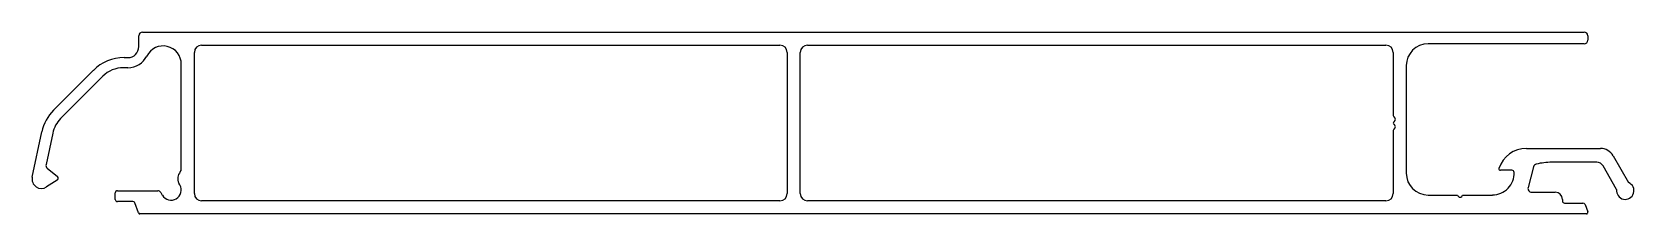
# Model space of a CAD drawing. Extents: x 2339 to 2560, y 1330 to 1355.
import ezdxf

# ---------------------------------------------------------------- set-up
doc = ezdxf.new("R2010")
doc.units = 0
doc.layers.get('0').update_dxf_attribs({"linetype": 'CONTINUOUS'})

msp = doc.modelspace()

# ---------------------------------------------------------------- linework, layer by layer
at = {"color": 0}
for p, q in [((2353.89, 1353.11), (2353.89, 1354.61)), ((2354.39, 1355.11), (2552.89, 1355.11)), ((2553.39, 1354.61), (2553.39, 1354.01)), ((2361.54, 1332.91), (2361.54, 1352.31)), ((2362.54, 1353.31), (2442.16, 1353.31)), ((2443.16, 1352.31), (2443.16, 1332.91)), ((2444.96, 1332.91), (2444.96, 1352.31)), ((2445.96, 1353.31), (2525.59, 1353.31)), ((2526.59, 1352.31), (2526.59, 1343.63)), ((2552.89, 1353.51), (2531.39, 1353.51)), ((2342.16, 1344.39), (2347.63, 1349.86)), ((2352.39, 1350.21), (2351.76, 1350.21)), ((2351.87, 1351.61), (2352.39, 1351.61)), ((2359.74, 1336.25), (2359.74, 1350.7)), ((2528.39, 1350.51), (2528.39, 1335.71)), ((2348.94, 1349.04), (2343.12, 1343.22)), ((2526.66, 1343.46), (2526.82, 1343.3)), ((2339.21, 1335.18), (2340.53, 1341.39)), ((2342.03, 1341.23), (2341.11, 1336.9)), ((2526.59, 1341.6), (2526.59, 1332.91)), ((2526.82, 1342.95), (2526.66, 1342.79)), ((2526.66, 1342.44), (2526.82, 1342.28)), ((2526.82, 1341.93), (2526.66, 1341.77)), ((2544.94, 1339.11), (2555.13, 1339.11)), ((2545.92, 1336.61), (2545.15, 1333.74)), ((2554.61, 1337.21), (2548.41, 1337.21)), ((2557.35, 1333.47), (2555.48, 1336.71)), ((2556.86, 1338.11), (2558.99, 1334.42)), ((2342.65, 1334.76), (2341.19, 1333.82)), ((2341.28, 1336.42), (2342.68, 1335.24)), ((2359.55, 1334.11), (2359.41, 1334.35)), ((2542.94, 1336.11), (2541.34, 1336.11)), ((2350.64, 1332.11), (2350.64, 1333.01)), ((2350.94, 1333.31), (2356.49, 1333.31)), ((2356.92, 1333.06), (2357.12, 1332.71)), ((2531.39, 1332.71), (2535.44, 1332.71)), ((2536.13, 1332.71), (2540.24, 1332.71)), ((2545.64, 1333.11), (2548.89, 1333.11)), ((2353.06, 1331.81), (2350.94, 1331.81)), ((2353.84, 1330.25), (2353.34, 1331.62)), ((2553.19, 1330.11), (2354.03, 1330.11)), ((2442.16, 1331.91), (2362.54, 1331.91)), ((2525.59, 1331.91), (2445.96, 1331.91)), ((2549.89, 1332.11), (2549.89, 1331.91)), ((2550.19, 1331.61), (2552.72, 1331.61)), ((2553, 1331.42), (2553.37, 1330.38))]:
    msp.add_line(p, q, dxfattribs=at)
for centre, radius, start, end in [((2354.39, 1354.61), 0.5, 90, 180), ((2552.89, 1354.61), 0.5, 0, 90), ((2352.39, 1353.11), 1.5, 270, 360), ((2357.23, 1350.7), 2.51, 0, 153.4622), ((2362.54, 1352.31), 1, 90, 180), ((2442.16, 1352.31), 1, 0, 90), ((2445.96, 1352.31), 1, 90, 180), ((2525.59, 1352.31), 1, 0, 90), ((2531.39, 1350.51), 3, 90, 180), ((2552.89, 1354.01), 0.5, 270, 0), ((2351.87, 1345.61), 6, 90, 135), ((2351.76, 1346.21), 4, 90, 135), ((2352.39, 1353.11), 2.9, 270, 333.4622), ((2346.4, 1340.15), 6, 135, 168), ((2345.95, 1340.39), 4, 135, 168), ((2526.84, 1343.63), 0.25, 180, 225), ((2526.64, 1343.12), 0.25, 315, 45), ((2526.84, 1342.61), 0.25, 135, 225), ((2526.84, 1341.6), 0.25, 135, 180), ((2526.64, 1342.1), 0.25, 315, 45), ((2544.94, 1335.11), 4, 90, 161.5915), ((2555.13, 1337.11), 2, 30, 90), ((2341.6, 1336.8), 0.5, 168, 230), ((2546.4, 1336.48), 0.5, 103.4713, 165), ((2548.41, 1328.11), 9.1, 90, 103.4713), ((2554.61, 1336.21), 1, 30, 90), ((2340.49, 1334.91), 1.3, 168, 302.8211), ((2342.49, 1335.01), 0.3, 302.8211, 50), ((2360.54, 1335), 1.3, 136.2383, 210), ((2359.24, 1336.25), 0.5, 316.2383, 0), ((2531.39, 1335.71), 3, 180, 270), ((2540.24, 1335.72), 3, 270, 1.8784), ((2541.34, 1336.31), 0.2, 161.5915, 270), ((2542.94, 1335.81), 0.3, 0, 90), ((2558.54, 1333.31), 1.2, 172.3415, 67.6585), ((2350.94, 1333.01), 0.3, 90, 180), ((2356.49, 1332.81), 0.5, 30, 90), ((2358.34, 1333.41), 1.4, 210, 30), ((2362.54, 1332.91), 1, 180, 270), ((2442.16, 1332.91), 1, 270, 360), ((2445.96, 1332.91), 1, 180, 270), ((2525.59, 1332.91), 1, 270, 360), ((2535.79, 1332.76), 0.35, 188.2132, 351.7868), ((2545.64, 1333.61), 0.5, 165, 270), ((2548.89, 1332.11), 1, 0, 90), ((2350.94, 1332.11), 0.3, 180, 270), ((2353.06, 1331.51), 0.3, 20, 90), ((2354.03, 1330.31), 0.2, 200, 270), ((2550.19, 1331.91), 0.3, 180, 270), ((2552.72, 1331.31), 0.3, 20, 90), ((2553.19, 1330.31), 0.2, 270, 20)]:
    msp.add_arc(centre, radius, start, end, dxfattribs=at)

doc.saveas('drawing.dxf')
